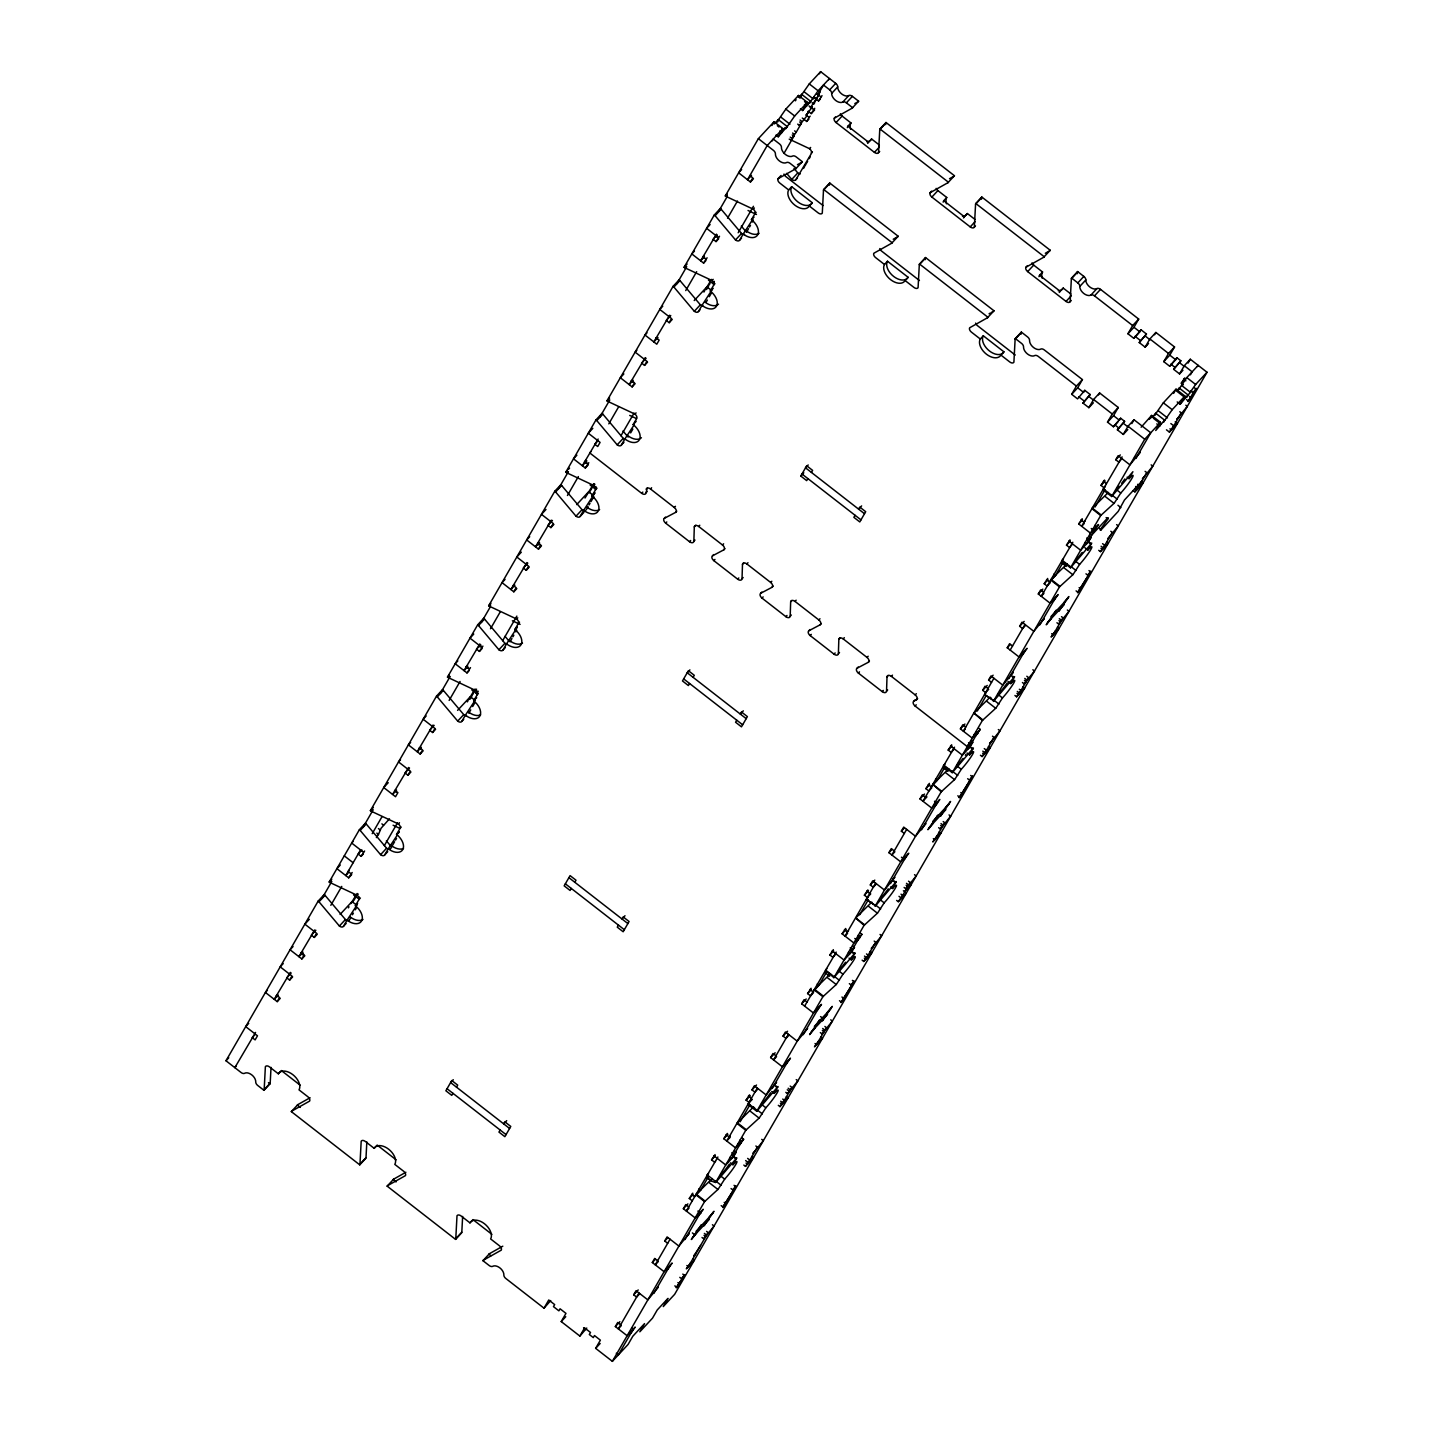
<?xml version="1.0" encoding="UTF-8"?>
<svg xmlns="http://www.w3.org/2000/svg" width="1433" height="1433" viewBox="0 0 1433 1433"><rect width="100%" height="100%" fill="white"/><g stroke="black" fill="none" stroke-linecap="round" stroke-linejoin="round"><path stroke-width="1.5" d="M810.415 107.797L818.87 94.721L816.613 98.859M959.214 797.662L972.541 776.167M972.559 776.238L959.322 797.679M590.88 451.7L589.751 452.918L641.679 493.31A3.762 2.329 42.9 0 0 646.032 492.701L647.268 488.205M665.485 517.116L664.357 518.316A3.762 2.329 42.9 0 0 665.664 523.152L689.506 541.71A3.762 2.329 42.9 0 0 693.859 541.262L694.306 526.896L695.829 525.266M713.67 554.589L712.523 555.807A3.762 2.329 42.9 0 0 713.831 560.643L737.673 579.183A3.762 2.329 42.9 0 0 742.025 578.753L742.491 564.369L743.62 563.151M761.837 592.062L760.708 593.28A3.762 2.329 42.9 0 0 762.016 598.116L785.857 616.656A3.762 2.329 42.9 0 0 790.192 616.226L790.658 601.842L791.786 600.624M810.003 629.535L808.875 630.753A3.762 2.329 42.9 0 0 810.182 635.589L834.024 654.147A3.762 2.329 42.9 0 0 838.377 653.699L838.842 639.333L840.347 637.703M858.188 667.026L857.059 668.226A3.762 2.329 42.9 0 0 858.349 673.062L882.191 691.62A3.762 2.329 42.9 0 0 886.543 691.172L887.009 676.806L888.138 675.588M348.918 920.362A3.762 2.329 42.9 0 1 345.425 919.538L325.022 895.303A3.762 2.329 42.9 0 0 324.234 894.55L318.198 901.035L225.984 1060.76L241.049 1072.493A3.762 2.329 42.9 0 0 244.613 1073.281A7.523 4.657 42.9 0 1 251.76 1074.875A7.523 4.657 42.9 0 1 255.737 1081.933A3.762 2.329 42.9 0 0 257.725 1085.462L263.959 1090.316A3.762 2.329 42.9 0 0 264.174 1089.617L265.374 1066.671A3.762 2.329 42.9 0 1 269.511 1066.922L278.36 1073.801A13.166 8.15 42.9 0 1 292.834 1074.66A13.166 8.15 42.9 0 1 299.013 1089.868L307.862 1096.747A3.762 2.329 42.9 0 1 309.618 1101.099L291.795 1111.112A3.762 2.329 42.9 0 0 291.329 1111.614L359.755 1164.85L365.791 1158.366A3.762 2.329 42.9 0 0 366.006 1157.667L366.83 1141.904M263.959 1090.316L269.977 1083.832A3.762 2.329 42.9 0 0 270.192 1083.133L271.034 1067.37M359.755 1164.85A3.762 2.329 42.9 0 0 359.97 1164.151L361.188 1141.205A3.762 2.329 42.9 0 1 365.325 1141.456L374.174 1148.335A13.166 8.15 42.9 0 1 388.63 1149.194A13.166 8.15 42.9 0 1 394.809 1164.402L403.658 1171.28A3.762 2.329 42.9 0 1 405.432 1175.633L387.609 1185.646A3.762 2.329 42.9 0 0 387.143 1186.148L455.569 1239.384L461.587 1232.899A3.762 2.329 42.9 0 0 461.802 1232.201L462.644 1216.438M455.569 1239.384A3.762 2.329 42.9 0 0 455.784 1238.703L457.002 1215.739A3.762 2.329 42.9 0 1 461.121 1215.99L469.97 1222.868A13.166 8.15 42.9 0 1 484.444 1223.728A13.166 8.15 42.9 0 1 490.623 1238.936L499.472 1245.814A3.762 2.329 42.9 0 1 501.245 1250.167L483.405 1260.18A3.762 2.329 42.9 0 0 482.939 1260.682L489.172 1265.518A3.762 2.329 42.9 0 0 492.737 1266.306A7.523 4.657 42.9 0 1 499.884 1267.9A7.523 4.657 42.9 0 1 503.861 1274.976A3.762 2.329 42.9 0 0 505.849 1278.505L544.021 1308.186L550.72 1300.555M1093.397 402.798L1088.883 407.671L1082.972 403.085L1090.191 394.541L1084.781 390.331L1077.562 398.876L1071.669 394.29L1077.706 387.806L1082.434 379.602L1044.263 349.903A3.762 2.329 42.9 0 0 1040.698 349.115A7.523 4.657 42.9 0 1 1033.551 347.52A7.523 4.657 42.9 0 1 1029.575 340.463A3.762 2.329 42.9 0 0 1027.568 336.934L1021.353 332.08L1015.334 338.564A3.762 2.329 42.9 0 0 1015.119 339.245L1013.901 362.209A3.762 2.329 42.9 0 1 1009.763 361.958L1000.915 355.079A13.166 8.15 42.9 0 1 986.459 354.22A13.166 8.15 42.9 0 1 980.279 339.012L971.431 332.134A3.762 2.329 42.9 0 1 969.657 327.781L987.48 317.768L993.983 310.782L925.539 257.546L919.52 264.03A3.762 2.329 42.9 0 0 919.305 264.711L918.087 287.675A3.762 2.329 42.9 0 1 913.949 287.424L905.101 280.546A13.166 8.15 42.9 0 1 890.645 279.686A13.166 8.15 42.9 0 1 884.466 264.478L875.617 257.6A3.762 2.329 42.9 0 1 873.843 253.247L891.684 243.234L898.169 236.248L829.743 183.012L823.706 189.496A3.762 2.329 42.9 0 0 823.491 190.177L822.291 213.141A3.762 2.329 42.9 0 1 818.153 212.89L809.305 206.012A13.166 8.15 42.9 0 1 794.831 205.152A13.166 8.15 42.9 0 1 788.652 189.944L779.803 183.066A3.762 2.329 42.9 0 1 778.047 178.713L781.057 175.471M829.456 185.126L829.528 183.693A3.762 2.329 42.9 0 1 829.743 183.012M835.439 116.987L834.311 118.187A3.762 2.329 42.9 0 0 836.066 122.539L874.417 152.364A3.762 2.329 42.9 0 0 878.536 152.614L879.755 129.669A3.762 2.329 42.9 0 1 879.969 128.97L886.006 122.486L954.432 175.722L947.93 182.708L930.107 192.721A3.762 2.329 42.9 0 0 931.88 197.073L970.213 226.898A3.762 2.329 42.9 0 0 974.35 227.148L975.479 225.93M885.701 124.617L885.791 123.166A3.762 2.329 42.9 0 1 886.006 122.486M925.252 259.66L925.324 258.227A3.762 2.329 42.9 0 1 925.539 257.546M974.35 227.148L975.568 204.203A3.762 2.329 42.9 0 1 975.783 203.504L981.802 197.02L1050.228 250.256L1043.743 257.241L1025.921 267.255A3.762 2.329 42.9 0 0 1027.676 271.607L1066.027 301.432A3.762 2.329 42.9 0 0 1070.164 301.682L1071.293 300.464M981.515 199.151L981.587 197.718A3.762 2.329 42.9 0 1 981.802 197.02M1021.066 334.194L1021.138 332.761A3.762 2.329 42.9 0 1 1021.353 332.08M1070.164 301.682L1071.365 278.736A3.762 2.329 42.9 0 1 1071.579 278.038L1077.616 271.553L1083.832 276.408A3.762 2.329 42.9 0 1 1085.82 279.937A7.523 4.657 42.9 0 0 1089.814 286.994A7.523 4.657 42.9 0 0 1096.944 288.588A3.762 2.329 42.9 0 1 1100.526 289.376L1138.698 319.075L1133.969 327.279L1127.932 333.764L1133.825 338.349L1135.724 336.325M1077.329 273.685L1077.401 272.252A3.762 2.329 42.9 0 1 1077.616 271.553M1196.448 388.504L1187.993 401.527L1196.448 388.468M376.843 833.11L378.437 834.543L381.106 828.22L389.454 818.816M1089.94 533.918L1091.606 535.208L1107.476 518.137C1112.187 515.038 1096.585 532.915 1101.099 529.852L1118.206 511.402L1124.475 500.01L1141.832 481.183M1120.857 507.64L1117.955 505.258M378.437 834.543L376.377 837.589M849.053 958.122L851.274 959.859L855.107 952.891L833.899 977.646L864.063 925.36L877.623 913L884.179 902.844A13.166 1.451 -52.1 0 0 895.356 888.12A13.166 1.451 -52.1 0 0 892.454 888.514L890.52 886.991M730.472 1162.826L732.962 1164.76L736.831 1157.846L716.178 1181.903C715.461 1184.142 702.618 1176.815 708.547 1173.555M771.671 1091.48L774.142 1093.415L778.012 1086.501L756.785 1111.22L822.882 996.705L836.424 984.346L842.98 974.189A13.166 1.451 -52.1 0 0 854.158 959.465A13.166 1.451 -52.1 0 0 851.274 959.859M854.82 953.697L853.154 952.408M892.454 888.514L896.306 881.546L875.635 905.692L866.284 899.369L875.599 905.728M967.078 753.006L969.568 754.94L973.419 747.99L952.282 772.656L982.375 720.459L995.917 708.099L1002.473 697.943A13.166 1.451 -52.1 0 0 1013.65 683.201A13.166 1.451 -52.1 0 0 1010.767 683.595L1007.99 681.445M1010.767 683.595L1014.6 676.645L993.947 700.773L984.543 694.503L993.911 700.827M1084.924 547.728L1087.88 550.021L1091.731 543.071L1070.541 567.79L1100.687 515.54L1114.229 503.18L1120.785 493.024A13.166 1.451 -52.1 0 0 1131.963 478.282A13.166 1.451 -52.1 0 0 1129.061 478.676L1127.126 477.171M318.198 901.035A3.762 2.329 42.9 0 1 318.986 901.787L339.388 926.023A3.762 2.329 42.9 0 0 343.526 926.255L347.073 920.111A13.166 8.15 42.9 0 0 361.546 920.971A13.166 8.15 42.9 0 0 355.366 905.763L358.913 899.619A3.762 2.329 42.9 0 0 357.139 895.285L330.074 882.585A3.762 2.329 42.9 0 1 329.178 882.011L359.396 829.689L365.415 823.205A3.762 2.329 42.9 0 1 366.203 823.957L386.605 848.193A3.762 2.329 42.9 0 0 389.042 849.214M359.396 829.689A3.762 2.329 42.9 0 1 360.185 830.441L380.587 854.677A3.762 2.329 42.9 0 0 384.725 854.91L388.271 848.766A13.166 8.15 42.9 0 0 402.727 849.626A13.166 8.15 42.9 0 0 396.547 834.418L400.094 828.274A3.762 2.329 42.9 0 0 398.338 823.939L371.272 811.239A3.762 2.329 42.9 0 1 370.377 810.666L436.51 696.133L442.528 689.631A3.762 2.329 42.9 0 1 443.334 690.384L463.737 714.619A3.762 2.329 42.9 0 0 466.459 715.64M436.51 696.133A3.762 2.329 42.9 0 1 437.298 696.868L457.7 721.104A3.762 2.329 42.9 0 0 461.838 721.354L465.385 715.192A13.166 8.15 42.9 0 0 479.84 716.052A13.166 8.15 42.9 0 0 473.66 700.862L477.207 694.718A3.762 2.329 42.9 0 0 475.451 690.366L448.386 677.666A3.762 2.329 42.9 0 1 447.49 677.11L477.691 624.788L483.727 618.286A3.762 2.329 42.9 0 1 484.515 619.038L504.918 643.274A3.762 2.329 42.9 0 0 506.404 644.098M477.691 624.788A3.762 2.329 42.9 0 1 478.497 625.522L498.899 649.758A3.762 2.329 42.9 0 0 503.019 650.009L506.566 643.847A13.166 8.15 42.9 0 0 521.039 644.707A13.166 8.15 42.9 0 0 514.859 629.517L518.406 623.373A3.762 2.329 42.9 0 0 516.632 619.02L489.567 606.32A3.762 2.329 42.9 0 1 488.671 605.765L554.804 491.214L560.84 484.73A3.762 2.329 42.9 0 1 561.629 485.465L582.031 509.7A3.762 2.329 42.9 0 0 585.291 510.632M554.804 491.214A3.762 2.329 42.9 0 1 555.61 491.949L576.012 516.185A3.762 2.329 42.9 0 0 580.132 516.435L583.697 510.291A13.166 8.15 42.9 0 0 598.152 511.151A13.166 8.15 42.9 0 0 591.972 495.943L595.519 489.799A3.762 2.329 42.9 0 0 593.746 485.447L566.68 472.765A3.762 2.329 42.9 0 1 565.784 472.191L596.003 419.869L602.021 413.385A3.762 2.329 42.9 0 1 602.827 414.119L623.23 438.355A3.762 2.329 42.9 0 0 625.343 439.34M596.003 419.869A3.762 2.329 42.9 0 1 596.791 420.603L617.193 444.839A3.762 2.329 42.9 0 0 621.331 445.09L624.878 438.946A13.166 8.15 42.9 0 0 639.351 439.806A13.166 8.15 42.9 0 0 633.153 424.598L636.718 418.454A3.762 2.329 42.9 0 0 634.944 414.101L607.879 401.419A3.762 2.329 42.9 0 1 606.983 400.846L673.116 286.295L679.152 279.811A3.762 2.329 42.9 0 1 679.941 280.563L700.343 304.799A3.762 2.329 42.9 0 0 702.779 305.82M673.116 286.295A3.762 2.329 42.9 0 1 673.904 287.048L694.306 311.283A3.762 2.329 42.9 0 0 698.444 311.516L701.991 305.372A13.166 8.15 42.9 0 0 716.464 306.232A13.166 8.15 42.9 0 0 710.284 291.024L713.831 284.88A3.762 2.329 42.9 0 0 712.058 280.546L684.992 267.846A3.762 2.329 42.9 0 1 684.096 267.272L714.315 214.95L720.333 208.466A3.762 2.329 42.9 0 1 721.139 209.218L741.542 233.454A3.762 2.329 42.9 0 0 744.533 234.439M714.315 214.95A3.762 2.329 42.9 0 1 715.103 215.702L735.505 239.938A3.762 2.329 42.9 0 0 739.643 240.171L743.19 234.027A13.166 8.15 42.9 0 0 757.645 234.887A13.166 8.15 42.9 0 0 751.465 219.679L755.012 213.535A3.762 2.329 42.9 0 0 753.256 209.2L726.191 196.5A3.762 2.329 42.9 0 1 725.295 195.927L758.362 138.661L774.089 121.733L782.937 128.612L778.209 136.798L776.005 135.078M321.977 898.437L331.811 881.402M363.015 827.378L373.189 809.752M440.289 693.518L450.123 676.501M481.309 622.459L490.391 606.732M558.601 488.617L568.417 471.582M599.818 417.2L609.795 399.932M676.895 283.698L686.729 266.663M718.703 211.296L727.373 196.267M771.885 125.567L774.089 121.733M774.339 123.937L778.244 119.584L787.093 126.48L785.911 128.522L784.8 127.662M777.617 122.074L778.244 119.584M777.564 121.088L785.821 109.123L798.521 95.456L807.37 102.334L802.623 110.538L800.42 108.818M360.525 849.93L345.747 875.545L348.756 872.303M302.256 954.826L303.079 953.733M330.826 905.316L341.753 886.4M372.204 833.666L382.038 816.649M449.138 700.415L460.065 681.481M479.983 646.982L480.933 645.352M490.498 628.765L500.332 611.73M538.862 545.006L539.56 544.038M567.45 495.496L578.359 476.58M608.81 423.846L618.644 406.811M685.744 290.577L696.671 271.661M716.59 237.162L717.216 236.069M727.552 218.174L737.458 201.014M772.154 140.936L773.229 139.055L779.462 143.891A3.762 2.329 42.9 0 1 781.451 147.42A7.523 4.657 42.9 0 0 785.427 154.477A7.523 4.657 42.9 0 0 792.574 156.072A3.762 2.329 42.9 0 1 796.139 156.878L802.355 161.714L795.87 168.7L778.047 178.713M795.405 100.829L796.067 99.683M797.841 96.62L798.521 95.456M798.915 97.408L801.692 94.363L810.541 101.259L809.358 103.301L808.248 102.442M267.416 990.293L265.41 992.46L277.214 1001.631L279.578 997.547L276.623 995.254M291.204 972.971L286.69 977.825L289.627 980.118L291.992 976.034L280.205 966.845L283.215 963.603M293.066 946.532L290.057 949.774L301.861 958.946L304.226 954.844L301.27 952.551M315.851 930.268L311.337 935.14L314.275 937.433L316.639 933.331L304.853 924.16L309.367 919.287M340.284 865.013L336.898 868.667L348.685 877.838L352.178 872.518M361.922 849.984L358.16 854.032L361.116 856.325L364.609 851.005M409.516 768.052L404.984 772.924L407.939 775.217L410.304 771.115L398.499 761.926L400.524 759.777M410.626 742.419L408.369 744.855L420.174 754.045L422.538 749.943L419.582 747.65M434.163 725.367L429.631 730.221L432.587 732.514L434.951 728.43L423.147 719.241L426.174 715.998M457.826 660.918L455.192 663.748L466.997 672.919L470.49 667.617M480.61 644.653L476.473 649.113L479.41 651.406L482.921 646.104M505.043 579.398L502.034 582.64L513.82 591.811L516.185 587.709L513.247 585.416M527.81 563.133L523.296 568.005L526.251 570.298L528.616 566.196L516.811 557.025L521.343 552.153M529.691 536.712L526.681 539.954L538.468 549.126L540.832 545.024L537.894 542.731M552.457 520.448L547.943 525.32L550.899 527.613L553.263 523.511L541.459 514.34L545.991 509.467M575.385 456.805L573.505 458.829L585.309 468.018L588.802 462.698M623.857 373.941L620.328 377.721L632.132 386.91L634.497 382.808L631.541 380.515M646.122 358.232L641.608 363.086L644.545 365.379L646.91 361.295L635.124 352.106L636.879 350.225M670.769 315.547L666.255 320.401L669.193 322.694L671.558 318.592L659.771 309.421L662.78 306.178M694.45 251.08L691.817 253.928L703.603 263.099L707.096 257.779M717.216 234.833L713.079 239.293L716.034 241.586L719.527 236.266M741.649 169.56L738.64 172.82L750.444 181.991L752.809 177.889L749.853 175.596M801.065 96.853L801.692 94.363M800.51 96.423L809.269 83.902L820.643 71.65L835.708 83.365A3.762 2.329 42.9 0 1 837.696 86.894A7.523 4.657 42.9 0 0 841.69 93.969A7.523 4.657 42.9 0 0 848.838 95.563A3.762 2.329 42.9 0 1 852.402 96.351L858.618 101.188L852.133 108.174L834.311 118.187M778.209 136.798L787.093 126.48M785.911 128.522L794.67 116.001L807.37 102.334M819.407 73.782L820.643 71.65M802.623 110.538L810.541 101.259M809.358 103.301L818.1 90.781L829.492 78.528L828.811 79.729M790.228 137.12L791.876 138.41L796.264 132.141L801.387 123.274L799.721 121.984M797.715 124.134L799.381 125.423L807.263 115.392M348.398 907.877L349.007 906.802M350.852 903.596L357.122 893.476M384.349 845.613L397.443 822.9M467.319 701.883L467.928 700.827M468.555 699.752L475.075 688.968M502.643 640.694L516.847 616.1M585.004 498.039L593.728 483.655M620.955 435.775L634.067 413.08M703.925 292.063L704.552 291.006M705.161 289.932L711.52 279.381M738.174 232.755L753.453 206.28M783.976 153.403L793.882 136.242L792.234 134.953M802.283 118.025L806.689 121.465L809.072 117.363L806.116 115.07L812.421 106.866M352.643 902.485L353.252 901.429M353.808 900.479L356.333 896.091M469.917 699.358L472.174 695.453M472.8 694.378L473.409 693.321M474.645 691.172L475.254 690.115M589.25 492.665L589.877 491.609M590.414 490.659L594.176 484.139M706.523 289.538L708.798 285.615M709.407 284.558L710.016 283.483M812.009 102.692L813.657 103.982L814.822 101.976M815.341 101.08L816.255 99.468M353.503 894.837L358.125 898.419L359.002 896.897M471.815 689.936L476.419 693.518L477.906 690.957M590.127 485.017L594.731 488.599L595.913 486.557M708.439 280.098L713.043 283.68L714.368 281.387M808.284 111.308L811.239 113.601L814.732 108.299M813.926 97.39L818.53 100.973L822.023 95.653M347.073 920.111L356.298 906.122M356.817 905.208L357.336 904.313M388.271 848.766L397.496 834.776M398.535 832.967L399.037 832.071M465.385 715.192L475.129 700.307M476.168 698.516L476.67 697.62M506.566 643.847L516.829 628.066M517.349 627.17L517.313 626.884M583.697 510.291L593.943 494.492M594.462 493.597L594.982 492.701L591.972 495.943M624.878 438.946L634.102 424.938M701.991 305.372L712.774 288.678M743.19 234.027L752.934 219.142M753.973 217.332L753.919 217.046M349.562 919.771L350.512 918.105M352.446 914.773L353.396 913.126M355.33 909.794L356.28 908.128M390.743 848.426L391.711 846.76M392.678 845.094L394.594 841.762M395.544 840.114L396.511 838.448M468.824 713.204L470.74 709.872M472.675 706.541L474.592 703.209M510.023 641.859L511.939 638.527M512.907 636.861L513.856 635.195M515.79 631.863L516.74 630.198M586.169 509.951L588.085 506.619M589.053 504.953L590.02 503.288M590.969 501.622L593.853 496.624M630.663 432.891L632.849 429.094M706.397 301.7L707.365 300.052M709.281 296.721L711.198 293.389M746.629 232.021L748.545 228.689M749.513 227.041L750.48 225.375M752.397 222.043L753.364 220.377M786.663 173.357L791.768 179.412A3.762 2.329 42.9 0 0 795.906 179.644L812.404 151.791M803.501 168.467L804.54 166.676M805.041 165.78L806.08 163.989M806.6 163.093L807.639 161.302M809.197 158.615L810.218 156.824M807.872 478.586L806.689 480.628L800.778 476.043L806.707 465.797L812.601 470.382L811.418 472.442M452.953 1093.325L451.771 1095.367L445.86 1090.782L451.789 1080.536L457.682 1085.121L456.5 1087.163M571.248 888.406L570.065 890.448L564.172 885.863L570.083 875.617L575.994 880.202L574.812 882.262M689.56 683.487L688.377 685.547L682.484 680.962L688.395 670.716L694.288 675.301L693.106 677.343M500.135 1130.028L498.953 1132.088L504.864 1136.674L510.775 1126.428L504.864 1121.842L503.682 1123.884L506.709 1120.642M618.447 925.127L617.265 927.169L623.158 931.755L629.069 921.509L623.176 916.923L621.994 918.965L625.003 915.723M736.759 720.208L735.577 722.25L741.47 726.836L747.381 716.607L741.488 712.004L740.306 714.064L743.315 710.822M855.053 515.289L853.871 517.349L859.782 521.934L865.693 511.688L859.8 507.103L858.6 509.145L861.627 505.903M544.021 1308.186L548.749 1300L554.661 1304.585L553.478 1306.627L558.888 1310.837L560.07 1308.795L565.963 1313.38L561.234 1321.584L579.863 1336.075L586.778 1328.051M1071.669 394.29L1076.398 386.086L1082.434 379.602M1084.781 390.331L1083.599 392.391L1077.706 387.806M1082.972 403.085L1090.191 394.541M1127.932 333.764L1132.661 325.56L1138.698 319.075M1088.883 407.671L1093.612 399.467L1099.63 392.982L1118.277 407.491L1113.548 415.677L1107.512 422.162L1113.405 426.747L1117.937 421.893M1098.52 394.899L1099.63 392.982M1133.825 338.349L1141.044 329.805L1146.454 334.014L1139.235 342.559L1145.146 347.144L1147.027 345.12M1138.733 333.083L1141.044 329.805M1139.235 342.559L1146.454 334.014M1145.146 347.144L1149.875 338.94L1155.894 332.456L1174.541 346.965L1169.794 355.151L1163.775 361.635L1169.668 366.239L1175.776 359.611M1154.568 334.767L1155.894 332.456M579.863 1336.075L584.592 1327.872L590.503 1332.475L589.321 1334.517L593.298 1337.616L594.48 1335.556L600.373 1340.16L595.644 1348.346L612.357 1361.35L628.102 1344.423L632.831 1336.219L644.545 1323.608L639.817 1331.812L652.517 1318.145L657.245 1309.959L663.963 1302.722L667.993 1298.388L663.264 1306.591L674.638 1294.339L1207.016 372.24L1190.304 359.235L1184.285 365.72L1179.556 373.906L1173.645 369.32L1180.864 360.794L1176.887 357.695L1169.668 366.239M1107.512 422.162L1112.241 413.976L1118.277 407.491M1113.405 426.747L1120.624 418.221L1124.6 421.32L1117.382 429.846L1123.293 434.432L1127.807 429.578M1120.624 418.221L1119.442 420.263L1113.548 415.677M1117.382 429.846L1124.6 421.32M1163.775 361.635L1168.504 353.449L1174.541 346.965M1123.293 434.432L1128.022 426.246L1134.04 419.762L1150.753 432.766L1135.975 458.381L1134.506 457.217M1131.837 423.595L1134.04 419.762M630.807 1333.353L635.177 1327.083L627.135 1335.735L615.348 1326.564L617.713 1322.462L620.668 1324.755M639.637 1293.856L636.628 1297.098L633.691 1294.805L636.055 1290.703L647.841 1299.874L658.249 1287.139L656.242 1289.288M667.778 1269.316L672.149 1263.046L664.106 1271.698L652.32 1262.527L654.684 1258.425L657.64 1260.718M667.688 1243.307L664.733 1241.014L667.097 1236.912L678.902 1246.083L689.309 1233.347L687.303 1235.497M698.838 1215.524L703.209 1209.273L695.166 1217.907L683.362 1208.736L685.744 1204.634L688.682 1206.926M692.229 1200.782L689.291 1198.49L692.784 1193.17M715.64 1160.981L714.512 1162.199L711.574 1159.888L715.067 1154.586M741.972 1137.963L743.62 1139.253L735.595 1147.905L723.79 1138.716L727.283 1133.413M751.662 1099.595L749.029 1102.425L746.074 1100.132L749.566 1094.812M757.95 1088.937L754.94 1092.179L751.985 1089.886L754.349 1085.784L766.153 1094.955L776.561 1082.22L774.554 1084.387M786.072 1064.397L790.461 1058.145L782.418 1066.797L770.614 1057.608L772.996 1053.506L775.934 1055.799M789.01 1035.145L786 1038.388L783.045 1036.095L785.409 1031.993L797.214 1041.182L807.603 1028.428L805.597 1030.596M817.132 1010.605L821.503 1004.354L813.478 1013.006L801.674 1003.817L804.038 999.715L806.994 1002.025M813.55 992.621L810.541 995.863L807.585 993.571L811.096 988.268M836.209 953.626L832.824 957.28L829.868 954.987L833.361 949.667M860.266 933.044L861.932 934.334L853.889 942.986L842.102 933.814L845.595 928.494M869.204 895.482L867.323 897.506L864.386 895.213L867.879 889.911M876.262 884.018L873.252 887.26L870.297 884.967L872.661 880.865L884.466 890.054L894.855 877.301L892.849 879.468M901.447 857.203L904.384 859.495L908.755 853.226L900.73 861.878L888.926 852.689L891.29 848.605L894.246 850.897M904.295 833.469L901.357 831.176L903.721 827.092L915.508 836.263L925.915 823.509L923.909 825.677M935.444 805.704L939.815 799.435L931.772 808.087L919.986 798.915L922.35 794.813L925.306 797.106M931.862 787.72L928.853 790.962L925.897 788.669L929.39 783.349M953.769 749.531L951.136 752.361L948.18 750.068L951.673 744.748M978.578 728.143L980.244 729.433L972.201 738.067L960.397 728.895L962.779 724.793L965.717 727.086M988.645 689.363L985.635 692.605L982.68 690.312L985.044 686.21L988 688.503M991.546 682.359L988.609 680.066L990.973 675.964L1002.76 685.135L1013.167 672.399L1011.161 674.549M1022.696 654.576L1027.067 648.325L1019.024 656.959L1007.238 647.788L1009.602 643.686L1012.558 645.978M1025.616 625.325L1022.607 628.568L1019.651 626.275L1022.016 622.173L1033.82 631.344L1044.227 618.608L1042.221 620.758M1053.757 600.785L1058.127 594.534L1050.084 603.168L1038.298 593.996L1040.663 589.894L1043.6 592.187M1050.174 582.801L1047.147 586.043L1044.209 583.75L1047.702 578.43M1072.457 544.218L1069.43 547.46L1066.492 545.149L1069.985 539.847M1091.23 528.472L1094.167 530.783L1098.538 524.514L1090.513 533.166L1078.709 523.976L1082.202 518.674M1105.452 486.056L1103.947 487.686L1100.992 485.393L1104.485 480.073M1121.752 458.829L1118.725 462.071L1115.788 459.778L1118.152 455.676L1129.938 464.865L1140.346 452.112L1138.339 454.279M1176.153 358.984L1176.887 357.695M638.993 1292.996L618.286 1328.857L621.313 1325.615M670.053 1239.205L655.257 1264.82L658.284 1261.577M757.305 1088.077L726.746 1141.008L728.752 1138.859M788.365 1034.286L773.569 1059.901L776.579 1056.658M804.63 1006.109L836.191 952.103M875.617 883.176L845.04 936.107L847.566 933.402M906.659 829.385L891.881 854.999L894.891 851.757M993.911 678.257L963.352 731.188L965.358 729.021M1010.175 650.08L1024.971 624.466M696.868 1194.244L700.63 1190.196L708.099 1177.263M740.109 1121.806L750.068 1104.556M815.162 989.343L818.942 985.295L826.411 972.344M859.657 914.738L868.38 899.655M933.474 784.424L937.236 780.376L944.705 767.443M977.288 711.019L986.137 695.704M1051.786 579.505L1055.548 575.457L1063.017 562.524M1095.027 507.067L1104.986 489.817M1141.134 427.213L1151.63 415.427L1160.479 422.305L1155.732 430.509L1164.617 420.174L1155.786 413.295L1151.792 417.755M1173.645 369.32L1180.864 360.794M1149.409 419.26L1150.072 418.114M1150.287 417.737L1151.63 415.427M1155.786 413.295L1154.586 415.337L1163.345 402.816L1176.045 389.167L1184.894 396.045L1180.165 404.231L1177.21 401.939M1188.082 363.068L1190.304 359.235M612.357 1361.35L704.57 1201.624L718.13 1189.265L724.686 1179.108A13.166 1.451 -52.1 0 0 735.846 1164.366A13.166 1.451 -52.1 0 0 732.962 1164.76M715.551 1182.601L745.769 1130.279L759.311 1117.919L765.867 1107.763A13.166 1.451 -52.1 0 0 777.044 1093.021A13.166 1.451 -52.1 0 0 774.142 1093.415M875.061 906.337L941.194 791.804L954.736 779.445L961.292 769.288A13.166 1.451 -52.1 0 0 972.47 754.546A13.166 1.451 -52.1 0 0 969.568 754.94M993.356 701.436L1059.489 586.885L1073.048 574.526L1079.604 564.369A13.166 1.451 -52.1 0 0 1090.764 549.627A13.166 1.451 -52.1 0 0 1087.88 550.021M1104.664 487.471L1102.819 489.638L1111.668 496.517L1144.734 439.25L1160.479 422.305M724.686 1179.108L720.262 1175.669L720.763 1174.773M721.283 1173.878L721.802 1172.982M765.867 1107.763L761.442 1104.324L762.481 1102.532M961.292 769.288L956.868 765.849L957.387 764.935M957.907 764.04L958.426 763.144M1002.473 697.943L998.049 694.486L999.088 692.694M1116.88 488.689L1117.4 487.793M653.878 1293.39L670.142 1265.214M684.92 1239.599L701.203 1211.422M772.172 1088.471L788.455 1060.295M803.232 1034.698L819.497 1006.521M890.484 883.57L906.749 855.394M921.544 829.779L937.809 801.602M978.237 731.582L968.368 748.671L966.72 747.381M1008.796 678.651L1025.061 650.475M1039.856 624.86L1056.121 596.683M1173.609 393.394L1174.272 392.23M1174.487 391.854L1176.045 389.167M713.939 1155.804L725.725 1164.975L733.768 1156.324L736.132 1152.239L734.466 1150.932M737.601 1144.215L739.249 1145.504L743.62 1139.253M832.233 950.885L844.037 960.056L852.08 951.422L854.444 947.32L852.778 946.031M854.784 938.454L857.561 940.603L861.932 934.334M950.545 745.966L962.349 755.155L970.374 746.503L972.738 742.401L971.09 741.112M974.207 734.395L975.873 735.684L980.244 729.433M1068.857 541.065L1080.643 550.236L1088.686 541.584L1091.05 537.5L1089.402 536.211M1183.336 384.778L1181.311 383.202L1184.804 377.882M1207.016 372.24L1195.641 384.474L1186.882 396.995L1188.064 394.953L1179.216 388.074L1178.535 389.579M1179.037 389.042L1186.793 377.596L1198.167 365.343L1197.486 366.543M1129.061 478.676L1132.912 471.726L1111.668 496.517M1190.429 374.819L1192.149 371.828L1184.285 365.72M1164.617 420.174L1163.435 422.216L1172.194 409.695L1184.894 396.045M700.056 1227.006L701.239 1224.964L691.315 1239.527L696.51 1233.168M814.822 1028.249L809.609 1034.626L819.551 1020.045L818.368 1022.105M933.116 823.33L927.921 829.707L937.845 815.144L936.663 817.186M1051.428 618.429L1046.233 624.788L1056.157 610.225L1054.975 612.285M705.215 1223.8L704.033 1225.842L713.974 1211.279L708.762 1217.656M827.074 1012.737L832.268 1006.36L822.345 1020.923L823.527 1018.881L820.572 1016.588M941.821 813.962L940.639 816.022L950.581 801.459L945.386 807.818M1060.133 609.061L1058.951 611.103L1068.893 596.54L1063.68 602.917M1188.064 394.953L1180.165 404.231M702.009 1237.485L703.675 1238.775L714.082 1226.039L712.416 1224.749M743.817 1165.083L745.482 1166.372L749.853 1160.121L747.632 1158.401M778.316 1105.327L779.982 1106.616L784.353 1100.347L782.705 1099.057M785.821 1092.34L787.469 1093.63L797.876 1080.894L796.229 1079.604M820.321 1032.584L821.987 1033.874L832.376 1021.12L830.728 1019.83M862.129 960.182L863.777 961.471L868.165 955.202L866.499 953.912M896.628 900.408L898.294 901.697L902.665 895.446L900.999 894.156M904.116 887.439L905.781 888.729L916.189 875.975L914.523 874.685M938.633 827.665L940.281 828.955L950.688 816.219L949.04 814.929M980.423 755.263L982.089 756.552L986.459 750.301L984.256 748.581M1014.94 695.489L1016.588 696.796L1020.977 690.527L1019.311 689.237M1022.428 682.52L1024.093 683.81L1034.501 671.074L1032.835 669.766M1056.927 622.746L1058.593 624.036L1069 611.3L1067.334 610.01M1098.735 550.344L1100.401 551.633L1104.771 545.382L1102.568 543.662M1133.234 490.588L1134.9 491.877L1139.271 485.608L1137.623 484.318M1166.462 429.81L1169.4 432.103L1173.788 425.852L1170.833 423.559M900.3 899.53L910.152 882.459L908.504 881.17M1108.282 492.486L1091.874 508.608L1100.687 515.54M871.783 902.109L855.716 917.98L864.601 924.822M1067.083 563.832L1050.64 580.007L1059.489 586.885M948.771 768.733L932.829 784.406L941.714 791.267M830.477 973.652L814.069 989.791L822.882 996.705M712.165 1178.571L695.757 1194.692L704.57 1201.624M1070.505 567.826L1061.62 560.984L1063.465 558.816M985.134 693.841L986.352 692.39M952.246 772.692L943.326 765.885L945.171 763.735M866.822 898.76L868.04 897.309M834.49 976.984L825.551 970.195L826.859 968.654M756.749 1111.256L747.901 1104.377L749.746 1102.21M750.964 1100.777L752.182 1099.326M1062.211 560.321L1071.096 567.163M952.748 772.118L943.953 765.186M748.492 1103.715L757.376 1110.557M825.515 970.248L833.863 977.682M811.723 106.633L810.433 107.815M982.895 719.921L973.992 713.097L990.078 697.208L991.188 698.068M745.769 1130.279L736.92 1123.4L753.471 1107.028L754.582 1107.888M782.937 128.612L767.21 145.539L747.489 179.698L751.501 175.363M820.213 92.142L817.938 94.578L823.473 85.013L829.689 89.849A3.762 2.329 42.9 0 1 831.677 93.378A7.523 4.657 42.9 0 0 835.672 100.453A7.523 4.657 42.9 0 0 842.801 102.048A3.762 2.329 42.9 0 1 846.366 102.836L852.599 107.672A3.762 2.329 42.9 0 1 852.133 108.174M818.977 95.026L816.935 94.148M725.295 195.927L727.176 193.903M726.191 196.5L727.319 195.282M813.657 103.982L814.607 102.961M818.53 100.973L820.41 98.949M806.116 115.07L808.749 112.24M829.689 89.849L835.708 83.365M715.103 215.702L721.139 209.218M799.381 125.423L801.387 123.274M811.239 113.601L813.12 111.577M813.496 111.183L814.625 109.965M809.072 117.363L810.2 116.145M708.601 226.145L706.594 228.313L718.399 237.484M708.851 225.877L710.123 224.533M831.677 93.396L837.714 86.894M750.444 181.991L753.453 178.749M806.689 121.465L808.964 119.029M791.876 138.41L793.882 136.242M684.096 267.272L687.106 264.03M684.992 267.846L686.12 266.628M716.446 234.116L700.665 260.806L704.427 256.758M842.801 102.048L848.838 95.563M673.904 287.048L679.941 280.563M716.034 241.586L717.163 240.368M717.539 239.956L718.667 238.756M704.158 255.486L703.03 256.704L705.967 258.997M846.366 102.836L852.402 96.351M753.256 209.2L754.385 207.982M811.275 153.009A3.762 2.329 42.9 0 0 809.52 148.674L810.648 147.456M703.603 263.099L705.86 260.663M836.066 122.539L842.102 116.055A3.762 2.329 42.9 0 1 840.365 113.834M755.012 213.535L756.14 212.317M751.465 219.679L752.97 218.067M646.982 332.868L644.975 335.035L656.78 344.207L659.144 340.105L656.189 337.812M735.505 239.938L741.542 233.454M791.768 179.412L797.787 172.927A3.762 2.329 42.9 0 0 800.223 173.948M669.623 315.224L653.824 341.914L657.98 337.454M739.643 240.171L741.524 238.147M795.906 179.644L797.411 178.032M788.652 189.944L791.679 186.702L812.314 202.769L809.305 206.012M847.351 127.627A13.166 8.15 42.9 0 1 847.924 126.176L850.951 122.933L842.102 116.055M669.193 322.694L672.22 319.452M712.058 280.546L713.186 279.328M694.217 300.554L706.935 286.851L711.592 290.487M713.043 283.68L714.171 282.48M645.226 357.641L629.177 384.599L633.207 380.282M713.831 284.88L714.96 283.662M606.983 400.846L609.616 397.998M710.284 291.024L712.918 288.194M694.306 311.283L700.343 304.799M644.545 365.379L647.573 362.137M596.791 420.603L602.827 414.119M698.444 311.516L699.949 309.904M592.814 428.36L588.3 433.214L600.087 442.403L597.722 446.505L594.767 444.194L597.794 440.952M632.132 386.91L635.141 383.668M575.761 456.411L576.89 455.192M823.491 190.177L829.528 183.693M879.755 129.669L885.791 123.166M867.646 143.407A13.166 8.15 42.9 0 0 868.577 142.243L871.586 139.001L879.343 145.02M565.784 472.191L566.931 470.973M568.435 469.361L569.564 468.143M566.68 472.765L567.808 471.547M598.152 439.017L582.353 465.725L586.867 460.853M555.61 491.949L561.629 485.465M585.846 460.405L584.718 461.623L587.673 463.916M874.417 152.364L879.307 147.097M586.76 462.519L586.007 463.325L584.359 462.035M634.944 414.101L636.073 412.883M585.309 468.018L588.318 464.776M878.536 152.614L879.683 151.396M633.153 424.598L636.18 421.356M617.193 444.839L623.23 438.355M551.311 520.143L535.53 546.833L539.542 542.498M621.331 445.09L622.459 443.872M622.836 443.478L623.964 442.26M550.899 527.613L553.908 524.371M593.746 485.447L594.892 484.247M576.693 504.613L588.623 491.77L593.28 495.388M538.468 549.126L541.477 545.883M594.731 488.599L595.859 487.381M526.914 562.56L510.882 589.518L514.895 585.201M595.519 489.799L597.024 488.169M488.671 605.765L490.946 603.329M489.567 606.32L490.695 605.12M576.012 516.185L582.031 509.7M526.251 570.298L529.261 567.056M478.497 625.522L484.515 619.038M580.132 516.435L582.407 513.999M582.783 513.605L583.912 512.387M473.75 634.085L469.988 638.133L481.775 647.304M513.82 591.811L516.829 588.569M447.49 677.11L449.371 675.068M448.386 677.666L449.514 676.466M479.84 643.936L464.041 670.626L467.821 666.578M437.298 696.868L443.334 690.384M479.41 651.406L482.061 648.576M467.534 665.324L466.406 666.524L469.361 668.835M467.713 668.244L466.047 666.954M516.632 619.02L517.761 617.802M466.997 672.919L469.254 670.501M518.406 623.373L519.534 622.155M514.859 629.517L516.543 627.69M641.679 493.31L642.808 492.092M498.899 649.758L504.918 643.274M646.032 492.701L647.161 491.483M646.14 489.423A3.762 2.329 42.9 0 1 650.492 488.975L651.621 487.757M433.017 725.044L417.218 751.734L421.356 747.292M503.019 650.009L505.294 647.573M930.107 192.721L931.611 191.108M432.587 732.514L435.596 729.272M931.88 197.073L937.899 190.589A3.762 2.329 42.9 0 1 936.161 188.368M388.236 782.687L383.722 787.541L395.526 796.73L397.89 792.628L394.935 790.335M475.451 690.366L476.58 689.148M457.593 710.374L470.329 696.689L474.968 700.307M420.174 754.045L423.183 750.802M476.419 693.518L477.941 691.888M408.62 767.461L392.57 794.437L396.583 790.102M477.207 694.718L478.335 693.5M370.377 810.666L373.386 807.424M371.272 811.239L372.401 810.021M473.66 700.862L474.986 699.447M457.7 721.104L463.737 714.619M407.939 775.217L410.949 771.975M884.466 264.478L887.475 261.236L908.128 277.303L905.101 280.546M943.165 202.16A13.166 8.15 42.9 0 1 943.738 200.71L946.747 197.467L937.899 190.589M360.185 830.441L366.203 823.957M461.838 721.354L463.719 719.33M353.181 841.422L351.676 843.052L363.48 852.223M664.357 518.316L675.642 512.369A3.762 2.329 42.9 0 0 674.334 507.533L675.462 506.315M329.178 882.011L330.307 880.793M330.683 880.399L331.811 879.181M330.074 882.585L331.202 881.367M665.664 523.152L666.793 521.952M675.642 512.369L676.77 511.151M318.986 901.787L325.022 895.303M361.116 856.325L363.373 853.889M349.24 870.225L348.112 871.443L351.049 873.736M398.338 823.939L399.467 822.721M348.685 877.838L351.694 874.596M919.305 264.711L925.324 258.227M975.568 204.203L981.587 197.718M963.46 217.941A13.166 8.15 42.9 0 0 964.391 216.777L967.4 213.535L975.139 219.554M400.094 828.274L401.222 827.056M396.547 834.418L399.001 831.785M380.587 854.677L386.605 848.193M314.705 929.963L298.906 956.653L303.062 952.193M384.725 854.91L387.734 851.668M970.213 226.898L975.121 221.631M314.275 937.433L317.302 934.191M694.306 526.896A3.762 2.329 42.9 0 1 698.659 526.448L699.788 525.23M357.139 895.285L358.268 894.067M340.087 914.433L352.016 901.59L356.674 905.208M689.506 541.71L690.634 540.492M301.861 958.946L304.871 955.704M290.308 972.38L274.258 999.338L278.289 995.021M358.913 899.619L360.417 898.007M693.859 541.262L694.987 540.062M355.366 905.763L357.623 903.345M248.715 1023.377L245.688 1026.619L257.492 1035.79L255.128 1039.892L252.172 1037.599L255.199 1034.357M339.388 926.023L345.425 919.538M289.627 980.118L292.654 976.876M343.526 926.255L346.159 923.425M277.214 1001.631L280.223 998.389M225.984 1060.76L228.778 1057.751M255.558 1032.423L234.833 1067.657L236.14 1066.242M712.523 555.807L723.808 549.842A3.762 2.329 42.9 0 0 722.501 545.006L723.629 543.788M713.831 560.643L714.96 559.425M723.808 549.842L724.937 548.624M808.194 464.955L805.525 467.839L864.511 513.731M800.778 476.043L803.806 472.8M742.491 564.369A3.762 2.329 42.9 0 1 746.844 563.939L747.972 562.721M1025.921 267.255L1027.425 265.642M737.673 579.183L738.801 577.965M278.36 1073.801L281.37 1070.558L300.303 1085.283M264.174 1089.617L270.192 1083.133M742.025 578.753L743.154 577.535M1027.676 271.607L1033.712 265.123A3.762 2.329 42.9 0 1 1031.975 262.902M980.279 339.012L983.289 335.77L1003.924 351.837L1000.915 355.079M1038.961 276.694A13.166 8.15 42.9 0 1 1039.552 275.243L1042.561 272.001L1033.712 265.123M760.708 593.28L771.975 587.315A3.762 2.329 42.9 0 0 770.685 582.479L771.814 581.261M689.9 669.874L687.213 672.758L746.199 718.649M762.016 598.116L763.144 596.898M771.975 587.315L773.121 586.097M291.329 1111.614L297.831 1104.628L310.083 1097.732M1015.119 339.245L1021.138 332.761M1071.365 278.736L1077.401 272.252M1059.274 292.475A13.166 8.15 42.9 0 0 1060.187 291.311L1063.214 288.069L1070.953 294.087M1132.661 325.56L1094.49 295.861A3.762 2.329 42.9 0 0 1090.925 295.073A7.523 4.657 42.9 0 1 1083.778 293.478A7.523 4.657 42.9 0 1 1079.801 286.421A3.762 2.329 42.9 0 0 1077.813 282.892L1083.832 276.408M1066.027 301.432L1071.293 295.753M1079.801 286.421L1085.82 279.937M790.658 601.842A3.762 2.329 42.9 0 1 795.01 601.412L796.139 600.194M785.857 616.656L786.986 615.456M790.192 616.226L791.338 615.008M1090.925 295.073L1096.944 288.588M1094.49 295.861L1100.526 289.376M808.875 630.753L820.16 624.788A3.762 2.329 42.9 0 0 818.852 619.952L819.981 618.751M810.182 635.589L811.311 634.371M820.16 624.788L821.288 623.57M838.842 639.333A3.762 2.329 42.9 0 1 843.177 638.885L844.324 637.667M374.174 1148.335L377.184 1145.092L396.117 1159.816M359.97 1164.151L366.006 1157.667M834.024 654.147L835.152 652.929M838.377 653.699L839.505 652.481M1136.1 335.913L1138.357 333.477M453.276 1079.694L450.607 1082.578L509.593 1128.47M1147.403 344.708L1148.532 343.49M857.059 668.226L868.326 662.279A3.762 2.329 42.9 0 0 867.037 657.442L868.165 656.224M858.349 673.062L859.478 671.862M868.326 662.279L869.455 661.061M387.143 1186.148L393.627 1179.162L405.879 1172.266M887.009 676.806A3.762 2.329 42.9 0 1 891.362 676.358L892.49 675.14M882.191 691.62L883.337 690.401M1179.556 373.906L1182.941 370.269M886.543 691.172L887.672 689.972M1181.311 383.202L1185.073 379.154M1177.012 390.439L1179.216 388.074M1115.788 459.778L1120.301 454.906M1122.093 456.894L1081.664 526.269L1084.172 523.582M1100.992 485.393L1105.13 480.933M973.294 740.127L967.275 746.611L915.096 706.021A3.762 2.329 42.9 0 1 913.932 701.113L916.511 699.752A3.762 2.329 42.9 0 0 915.203 694.915L916.332 693.697M913.932 701.113L915.06 699.895M1078.709 523.976L1082.47 519.928M1178.911 416.967L1176.905 419.135L1187.312 406.381L1185.825 405.234M916.511 699.752L917.639 698.534M1085.157 520.967L1084.029 522.185L1081.073 519.892M915.096 706.021L916.224 704.803M1169.4 432.103L1177.442 423.469L1175.239 421.75M1066.492 545.149L1070.254 541.101M1072.798 542.265L1041.236 596.289L1043.923 593.405M1044.209 583.75L1047.971 579.702M1144.412 476.741L1142.388 478.891L1152.795 466.155L1151.147 464.865M1038.298 593.996L1042.812 589.124M1050.658 580.723L1049.529 581.941L1046.574 579.649M1091.05 537.5L1089.044 539.65L1086.841 537.93M1134.9 491.877L1142.943 483.226L1141.277 481.936M1019.651 626.275L1024.183 621.403M469.97 1222.868L472.997 1219.626L491.913 1234.35M455.784 1238.703L461.802 1232.201M1109.894 536.497L1107.888 538.665L1118.295 525.911L1116.629 524.621M1007.238 647.788L1010.247 644.545M1100.401 551.633L1108.425 543L1106.778 541.71M988.609 680.066L993.123 675.194M982.68 690.312L987.212 685.44M1050.98 616.584L1067.71 598.564M1047.416 622.728L1064.164 604.726M960.397 728.895L964.928 724.023M1058.593 624.036L1060.599 621.886L1058.951 620.596M1055.476 630.753L1051.105 637.022L1059.13 628.37L1057.482 627.081M948.18 750.068L951.942 746.02M954.503 747.184L922.942 801.208L926.954 796.873M482.939 1260.682L489.441 1253.696L502.804 1246.191M925.897 788.669L929.659 784.603M1024.093 683.81L1026.1 681.642L1024.434 680.353M919.986 798.915L924.5 794.043M932.722 785.23L931.217 786.86L928.262 784.567M972.738 742.401L970.732 744.569L968.529 742.849M1016.588 696.796L1024.631 688.145L1022.965 686.855M901.357 831.176L904.366 827.934M991.6 741.416L989.576 743.584L999.983 730.83L998.335 729.54M888.926 852.689L891.935 849.447M982.089 756.552L990.131 747.901L988.465 746.611M870.297 884.967L874.811 880.113M932.668 821.503L949.416 803.483M864.386 895.213L868.523 890.753M929.121 827.647L945.87 809.627M869.598 895.088L870.727 893.87M842.102 933.814L846.24 929.354M940.281 828.955L942.305 826.787L940.639 825.498M848.551 930.787L847.422 932.005L844.467 929.712M937.164 835.672L932.793 841.941L940.836 833.289L939.17 832M829.868 954.987L833.648 950.921M807.585 993.571L811.365 989.522M905.781 888.729L907.788 886.561L906.14 885.272M905.226 891.004L911.263 884.519M801.674 1003.817L806.206 998.962M814.034 990.561L812.905 991.779L809.95 989.469M854.444 947.32L852.438 949.488L850.217 947.75M898.294 901.697L906.319 893.046L903.381 890.753M783.045 1036.095L787.559 1031.223M873.288 946.335L871.282 948.485L881.671 935.749L880.023 934.459M770.614 1057.608L775.146 1052.753M863.777 961.471L871.819 952.82L870.153 951.53M751.985 1089.886L756.517 1085.014M814.356 1026.404L831.104 1008.402M746.074 1100.132L750.211 1095.672M810.809 1032.548L827.558 1014.546M723.79 1138.716L727.928 1134.255M821.987 1033.874L823.993 1031.706L822.327 1030.417M730.239 1135.706L729.11 1136.924L726.155 1134.631M818.87 1040.591L814.481 1046.842L822.524 1038.208L820.858 1036.901M729.254 1138.321L730.257 1137.229M561.234 1321.584L565.748 1316.712M711.574 1159.888L715.336 1155.84M717.879 1157.004L686.317 1211.028L689.004 1208.144M689.291 1198.49L693.053 1194.441M787.469 1093.63L789.493 1091.48L787.272 1089.761M683.362 1208.736L687.894 1203.863M696.116 1195.068L694.593 1196.68L691.655 1194.388M736.132 1152.239L734.126 1154.389L731.905 1152.669M779.982 1106.616L788.025 1097.965L786.359 1096.675M664.733 1241.014L667.76 1237.772M754.976 1151.236L752.97 1153.404L763.377 1140.65L761.711 1139.36M652.32 1262.527L655.329 1259.285M745.482 1166.372L753.507 1157.739L751.859 1156.449M633.691 1294.805L638.204 1289.933M696.062 1231.323L712.792 1213.303M692.497 1237.467L709.245 1219.465M615.348 1326.564L619.862 1321.692M595.644 1348.346L600.158 1343.491M703.675 1238.775L705.681 1236.625L704.033 1235.336M700.558 1245.492L693.823 1255.863L695.829 1253.696M690.706 1262.58L686.317 1268.832L694.36 1260.18L692.891 1259.034M1101.099 529.852L1099.541 528.455M776.865 1087.378L775.217 1086.089M973.992 713.097L982.375 720.459M855.698 917.998L864.063 925.36M932.811 784.442L941.194 791.804M1092.34 508.142L1101.207 515.002M1051.141 579.487L1060.026 586.348M814.535 989.325L823.402 996.168M854.82 103.57L858.152 101.689A3.762 2.329 42.9 0 0 858.618 101.188M797.447 164.705L801.889 162.198A3.762 2.329 42.9 0 0 802.355 161.714M949.506 178.731L953.966 176.223A3.762 2.329 42.9 0 0 954.432 175.722M893.243 239.239L897.703 236.75A3.762 2.329 42.9 0 0 898.169 236.248M1045.32 253.265L1049.78 250.757A3.762 2.329 42.9 0 0 1050.228 250.256M989.057 313.773L990.167 313.146M991.278 312.519L993.517 311.283A3.762 2.329 42.9 0 0 993.965 310.782M789.207 139.144L809.52 148.674M748.026 210.49L756.481 214.466M629.714 415.409L636.485 418.579M512.369 620.776L520.107 624.394M393.108 825.229L399.861 828.399M879.969 128.97L948.395 182.206A3.762 2.329 42.9 0 1 947.93 182.708M975.783 203.504L1044.209 256.74A3.762 2.329 42.9 0 1 1043.743 257.241M1071.579 278.038L1077.813 282.892M1149.875 338.94L1168.504 353.449M1133.969 327.279L1139.862 331.865M1145.272 336.074L1150.054 339.8M1169.794 355.151L1175.705 359.755M1179.681 362.836L1184.464 366.561M1135.008 336.307L1140.417 340.499M1170.851 364.179L1174.827 367.278M809.269 83.902L818.1 90.781M1186.793 377.596L1195.641 384.474M817.079 93.897L820.894 96.871M1183.676 379.1L1185.879 380.82M1194.459 387.841L1196.125 389.131L1193.098 392.373L1190.895 390.654M814.069 97.139L815.717 98.429M804.522 92.088L813.371 98.984M1182.064 385.799L1190.895 392.678M847.924 126.176L868.577 142.243M943.738 200.71L964.391 216.777M1039.552 275.243L1060.187 291.311M1189.533 396.386L1191.199 397.675L1188.172 400.918L1186.524 399.628M798.987 97.283L800.098 98.143M804.522 101.582L805.615 102.442M806.17 102.871L807.836 104.161M1176.511 390.976L1185.36 397.872M808.982 105.935L813.604 109.517M804.432 104.502L806.654 106.221M808.122 111.398L809.036 112.114M1179.807 411.719L1181.276 412.865L1171.424 429.954L1169.937 428.807M800.08 120.05L801.746 121.339M785.821 109.123L794.67 116.001M1163.345 402.816L1172.194 409.695M781.092 117.309L789.941 124.205M1158.616 411.02L1167.465 417.899M794.599 130.851L796.264 132.141M792.592 133.018L794.24 134.308M777.331 125.71L778.997 127M781.755 129.149L783.421 130.439M1153.565 418.4L1160.945 424.132M780.018 130.761L782.239 132.481M1156.807 423.881L1159.763 426.192M758.362 138.661L773.426 150.375A3.762 2.329 42.9 0 1 775.414 153.904A7.523 4.657 42.9 0 0 779.409 160.962A7.523 4.657 42.9 0 0 786.538 162.556A3.762 2.329 42.9 0 1 790.102 163.362L796.336 168.198A3.762 2.329 42.9 0 1 795.87 168.7M823.706 189.496L892.132 242.732A3.762 2.329 42.9 0 1 891.684 243.234M919.52 264.03L987.946 317.266A3.762 2.329 42.9 0 1 987.48 317.768M1015.334 338.564L1021.55 343.401A3.762 2.329 42.9 0 1 1023.538 346.929A7.523 4.657 42.9 0 0 1027.515 354.005A7.523 4.657 42.9 0 0 1034.662 355.599A3.762 2.329 42.9 0 1 1038.226 356.387L1076.398 386.086M1093.612 399.467L1112.241 413.976M1128.022 426.246L1144.734 439.25M1089.008 396.601L1094.167 400.613M1123.418 423.362L1128.577 427.374M1078.762 396.816L1084.154 401.025M1114.587 424.705L1118.564 427.804M823.079 205.546L785.839 176.581A3.762 2.329 42.9 0 1 783.976 174.038M919.431 280.51L881.635 251.115A3.762 2.329 42.9 0 1 879.79 248.572M1015.245 355.044L977.449 325.649A3.762 2.329 42.9 0 1 975.604 323.106M1145.11 471.35L1146.776 472.639L1136.906 489.71L1135.258 488.42M1135.617 486.486L1137.265 487.775M1116.361 489.584L1120.785 493.024M1103.356 481.291L1106.312 483.584M1111.345 494.582L1117.238 499.168M1103.446 488.922L1112.295 495.818M1105.201 496.499L1114.05 503.377M1106.115 517.582L1107.763 518.871M1110.79 531.249L1112.259 532.395L1102.407 549.484L1100.938 548.337M1094.884 525.392L1096.532 526.681L1086.68 543.752L1085.014 542.462M1101.099 546.26L1102.765 547.549M1087.02 540.295L1088.686 541.584M1089.761 542.588L1091.427 543.877M1088.937 542.695L1090.603 543.985M702.654 257.134L704.319 258.424M1088.973 570.567L1090.638 571.857L1077.544 592.778L1090.853 571.248L1087.611 575.099L1085.963 573.809M1079.604 564.369L1075.18 560.93A13.166 1.451 -52.1 0 0 1082.166 552.404M1071.078 566.644L1076.04 570.513M1061.656 562.811L1066.313 566.429M1064.003 567.844L1072.851 574.723M1079.121 587.637L1080.769 588.927L1077.759 592.169L1076.093 590.88M1053.882 574.167L1055.548 575.457M1061.495 616.638L1062.964 617.784L1053.112 634.855L1051.643 633.708M1059.309 618.662L1060.957 619.952M655.83 338.242L656.941 339.102M801.961 474.001L860.964 519.874M1026.798 676.251L1028.464 677.558L1018.612 694.629L1016.946 693.339M1024.792 678.418L1026.458 679.708M1012.647 676.161L1014.313 677.451M1011.823 676.269L1013.489 677.558M631.183 380.927L632.849 382.217M1017.305 691.405L1018.97 692.694M993.947 700.218L998.926 704.087M986.889 701.418L995.738 708.296M992.478 736.168L993.965 737.314L984.095 754.385L982.626 753.239M976.213 732.227L977.879 733.517M650.492 488.975L674.334 507.533M698.659 526.448L722.501 545.006M746.844 563.939L770.685 582.479M795.01 601.412L818.852 619.952M843.177 638.885L867.037 657.442M891.362 676.358L915.203 694.915M982.805 751.161L984.453 752.45M968.171 744.784L970.374 746.503M971.467 747.507L973.114 748.796M970.643 747.614L972.29 748.904M970.66 775.468L972.326 776.758L969.317 780L967.651 778.71M952.211 771.133L957.746 775.432M943.344 767.73L948.001 771.348M945.708 772.763L954.557 779.642M960.809 792.556L962.474 793.846L959.447 797.088L957.799 795.799M935.588 779.086L937.236 780.376M934.495 801.244L937.451 803.537M943.183 821.557L944.669 822.703L934.8 839.774L933.331 838.627M940.997 823.563L942.645 824.853M537.518 543.161L539.184 544.45M683.666 678.902L742.652 724.793M906.48 883.337L908.146 884.627M894.353 881.062L896.001 882.352M893.529 881.188L895.177 882.477M898.993 896.306L900.658 897.595M879.755 899.405L884.179 902.844M866.75 891.111L869.688 893.404M875.097 904.689L880.632 908.988M868.577 906.319L877.426 913.215M874.184 941.087L875.653 942.233L865.801 959.304L864.314 958.158M858.26 935.212L859.925 936.501L850.074 953.572L848.408 952.282M857.901 937.146L859.567 938.436M864.493 956.08L866.141 957.369M850.414 950.133L852.08 951.422M852.33 952.533L853.996 953.823M852.366 980.387L854.014 981.677L841.01 1002.581L854.265 981.103L851.005 984.919L849.339 983.629M838.556 970.75L842.98 974.189M834.454 976.464L839.433 980.333M825.032 972.631L829.689 976.249M827.396 977.664L836.245 984.561M841.941 997.028L844.162 998.747L841.153 1001.989L839.487 1000.7M817.276 983.987L818.942 985.295M824.889 1026.458L826.357 1027.604L816.505 1044.693L815.019 1043.546M822.685 1028.482L824.351 1029.772M419.224 748.062L420.317 748.922M568.901 877.677L627.887 923.569M565.354 883.821L624.34 929.712M790.192 1086.089L791.858 1087.378L781.988 1104.449L780.34 1103.159M788.186 1088.238L789.834 1089.528M776.041 1085.981L777.707 1087.271M394.577 790.747L396.224 792.055M780.698 1101.225L782.346 1102.514M748.438 1096.03L751.394 1098.323M757.341 1110.038L762.32 1113.907M381.894 823.868L383.542 825.157M750.283 1111.238L759.132 1118.116M378.437 828.579L380.103 829.868M737.44 1122.863L746.288 1129.741M755.872 1145.988L757.341 1147.134L747.489 1164.223L746.02 1163.077M739.965 1140.131L741.613 1141.42L731.761 1158.491L730.096 1157.201M739.607 1142.065L741.255 1143.355M745.626 1160.569L747.847 1162.288M732.102 1155.034L733.768 1156.324M734.842 1157.327L736.508 1158.616M734.018 1157.434L735.684 1158.724M344.278 855.859L353.127 862.738M734.054 1185.306L735.72 1186.596L722.644 1207.517L735.953 1186.005L732.693 1189.838L731.045 1188.548M715.604 1180.953L721.121 1185.252M707.329 1175.006L716.178 1181.903M706.738 1177.55L711.377 1181.168M709.084 1182.583L717.933 1189.462M724.202 1202.377L725.85 1203.666L722.841 1206.908L721.175 1205.619M698.964 1188.906L700.63 1190.196M696.259 1194.208L705.09 1201.087M697.889 1211.064L700.844 1213.357M706.576 1231.377L708.045 1232.523L688.342 1266.682L686.855 1265.518M704.373 1233.401L706.039 1234.691M692.372 1232.917L695.327 1235.21M300.912 952.981L302.578 954.271M447.042 1088.722L506.046 1134.614M682.789 1274.098L684.437 1275.388L676.269 1287.855L684.669 1274.779L681.427 1278.63L679.779 1277.34M677.863 1282.625L679.511 1283.914L676.501 1287.156L674.836 1285.867M276.264 995.666L277.375 996.526M631.702 1328.104L633.171 1329.251L618.375 1354.866L616.297 1353.236M268.437 1082.614L269.977 1083.832M300.267 1107.387L297.365 1105.13A3.762 2.329 42.9 0 1 297.831 1104.628M396.081 1181.92L393.161 1179.664A3.762 2.329 42.9 0 1 393.627 1179.162M490.946 1255.72L488.975 1254.197A3.762 2.329 42.9 0 1 489.441 1253.696M583.571 1327.782L585.9 1329.591M793.972 168.377L797.787 172.927M741.309 226.092L746.396 232.146M622.997 431.011L628.102 437.065M505.025 636.324L509.109 641.16M386.391 840.831L391.478 846.885M770.596 1092.752A13.166 1.451 -52.1 0 1 761.442 1104.324M729.415 1164.098A13.166 1.451 -52.1 0 1 720.262 1175.669M888.245 888.8A13.166 1.451 -52.1 0 1 880.399 898.706M845.542 962.224A13.166 1.451 -52.1 0 1 839.201 970.051M1007.22 682.932A13.166 1.451 -52.1 0 1 998.049 694.486M966.021 754.277A13.166 1.451 -52.1 0 1 965.358 755.245M963.048 758.397A13.166 1.451 -52.1 0 1 956.868 765.849M759.132 233.31A13.166 8.15 42.9 0 1 746.199 230.785M718.542 304.154A13.166 8.15 42.9 0 1 705.018 302.13M641.429 437.728A13.166 8.15 42.9 0 1 627.887 435.704M812.314 202.769A13.166 8.15 42.9 0 1 797.859 201.91A13.166 8.15 42.9 0 1 791.679 186.702M908.128 277.303A13.166 8.15 42.9 0 1 893.655 276.444A13.166 8.15 42.9 0 1 887.475 261.236M1003.924 351.837A13.166 8.15 42.9 0 1 989.469 350.978A13.166 8.15 42.9 0 1 983.289 335.77M522.508 643.13A13.166 8.15 42.9 0 1 509.593 640.605M480.61 714.888A13.166 8.15 42.9 0 1 468.394 711.95M390.475 848.766A3.762 2.329 42.9 0 1 390.098 849.017M403.497 848.461A13.166 8.15 42.9 0 1 391.281 845.524M363.015 919.395A13.166 8.15 42.9 0 1 350.082 916.869M599.621 509.575A13.166 8.15 42.9 0 1 586.706 507.049M1063.214 288.069A13.166 8.15 42.9 0 1 1058.288 290.792M1042.257 278.324A13.166 8.15 42.9 0 1 1042.561 272.001M967.4 213.535A13.166 8.15 42.9 0 1 962.474 216.258M946.461 203.791A13.166 8.15 42.9 0 1 946.747 197.467M871.586 139.001A13.166 8.15 42.9 0 1 866.678 141.724M850.647 129.257A13.166 8.15 42.9 0 1 850.951 122.933M1124.851 478.98A13.166 1.451 -52.1 0 1 1121.717 483.208M1119.245 486.289A13.166 1.451 -52.1 0 1 1117.006 488.868"/></g></svg>
